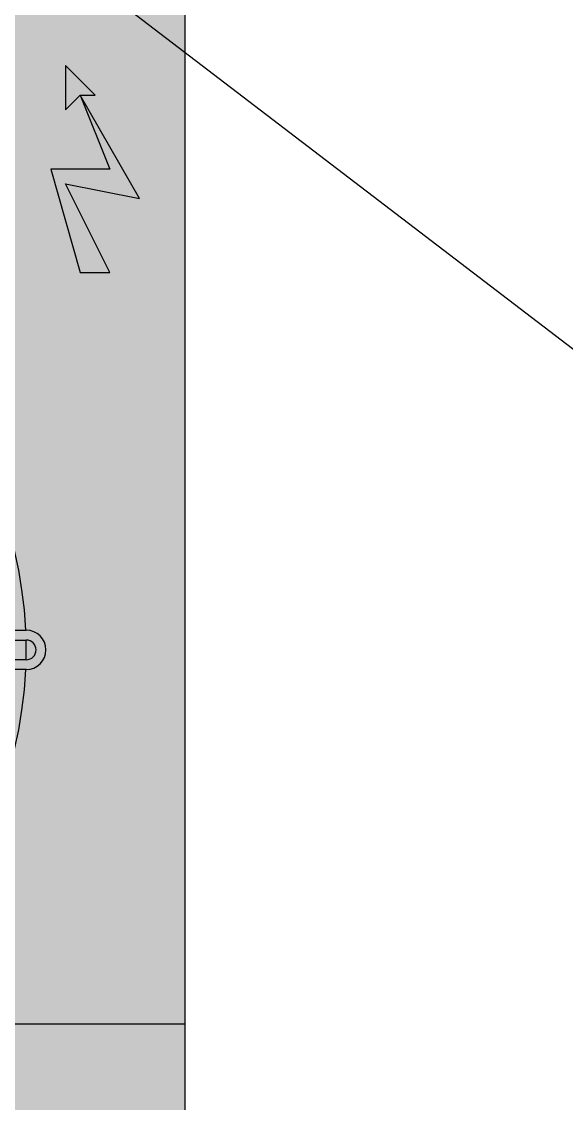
# Model space of a CAD drawing. Header units: metres. Extents: x 0 to 132, y -109 to 310.
# Drawn here: x 50.04 to 50.399, y 253.105 to 253.819 of the extents above; entities that cross this region are included whole.
import ezdxf

# ---------------------------------------------------------------- set-up
doc = ezdxf.new("R2010")
doc.units = ezdxf.units.M
doc.header["$LTSCALE"] = 0.036
doc.linetypes.add('HIDDEN', pattern=[9.525, 6.35, -3.175])
for name, color, linetype in [('arxitek doma', 254, 'Continuous'), ('elec psiktis', 170, 'Continuous'), ('elec psiktis exartimata', 170, 'Continuous'), ('fan klimatismos hatch', 21, 'Continuous')]:
    doc.layers.add(name, color=color, linetype=linetype)

# ---------------------------------------------------------------- blocks, each defined once
blk = doc.blocks.new('elec psiktis')
at = {"layer": 'fan klimatismos hatch'}
blk.add_hatch(color=256, dxfattribs=at).paths.add_polyline_path([(-3.6049, 2.2384), (-4.7844, 2.2384), (-4.7844, -0.0146), (-3.6049, -0.0146)])
at = {"layer": 'elec psiktis'}
blk.add_line((-4.7844, -0.0146), (-4.7844, 2.2384), dxfattribs=at)
at = {"layer": 'elec psiktis exartimata', "linetype": 'HIDDEN'}
blk.add_line((-4.582, 2.0549), (-4.7844, 2.0549), dxfattribs=at)
at = {"layer": 'elec psiktis exartimata'}
for p, q in [((-4.6232, 1.6952), (-4.5897, 1.6952)), ((-4.6232, 1.6852), (-4.5897, 1.6852)), ((-4.5897, 1.6652), (-4.6232, 1.6652)), ((-4.5897, 1.6552), (-4.6232, 1.6552)), ((-4.6781, 1.292), (-4.7081, 1.292)), ((-4.7081, 1.292), (-4.6631, 1.202)), ((-4.6481, 1.187), (-4.6781, 1.292)), ((-4.6631, 1.202), (-4.7381, 1.217)), ((-4.7381, 1.217), (-4.6781, 1.112)), ((-4.6781, 1.112), (-4.7081, 1.187)), ((-4.7081, 1.187), (-4.6481, 1.187)), ((-4.6631, 1.127), (-4.6781, 1.112)), ((-4.6631, 1.082), (-4.6631, 1.127)), ((-4.6781, 1.112), (-4.6931, 1.112)), ((-4.6931, 1.112), (-4.6631, 1.082))]:
    blk.add_line(p, q, dxfattribs=at)
for centre, radius, start, end in [((-4.1932, 1.6752), 0.43, 92.6659, 177.3341), ((-4.6232, 1.6752), 0.02, 90, 270), ((-4.6232, 1.6752), 0.01, 90, 270), ((-4.1932, 1.6752), 0.43, 178.6674, 180), ((-4.1932, 1.6752), 0.43, 180, 181.3326), ((-4.1932, 1.6752), 0.43, 182.6659, 267.3341)]:
    blk.add_arc(centre, radius, start, end, dxfattribs=at)

msp = doc.modelspace()

# ---------------------------------------------------------------- linework, layer by layer
at = {"layer": 'arxitek doma'}
msp.add_line((40.99409, 260.79504), (54.75179, 250.28013), dxfattribs=at)

# ---------------------------------------------------------------- block references
at = {"layer": 'elec psiktis', "linetype": 'Continuous', "xscale": 0.6500000000014552, "yscale": 0.6500000000014552, "zscale": 0.65, "rotation": 180}
msp.add_blockref('elec psiktis', (47.03748, 254.49364), dxfattribs=at)

doc.saveas('drawing.dxf')
